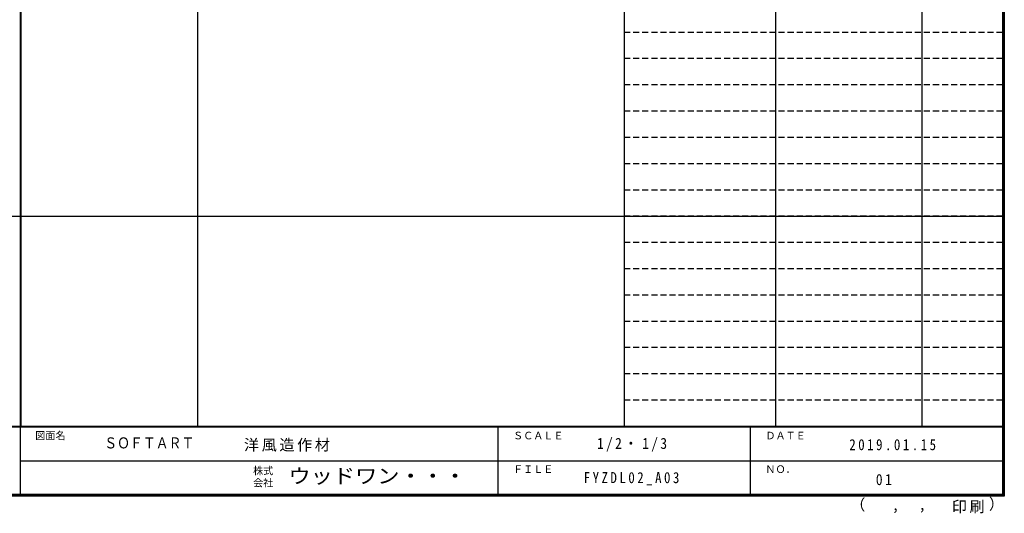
# Model space of a CAD drawing. Units: millimetres on the paper, enlarged 3 times. Extents: x -600 to 570, y -431 to 418.
# Drawn here: x -15 to 570, y -431 to -137 of the extents above; entities that cross this region are included whole.
import ezdxf
from ezdxf.enums import TextEntityAlignment as Align

# ---------------------------------------------------------------- set-up
doc = ezdxf.new("R2010")
doc.units = ezdxf.units.MM
doc.header["$LTSCALE"] = 3
doc.linetypes.add('DASHED1', pattern=[1.8, 1.2, -0.6])
doc.layers.add('F-1', color=7, linetype='DASHED1')
doc.layers.add('F-A', color=7, linetype='Continuous')
doc.styles.add('HG明朝B', font='')
doc.styles.add('ＭＳ ゴシック', font='')
doc.styles.get('HG明朝B').set_extended_font_data('HG明朝B')
doc.styles.get('ＭＳ ゴシック').set_extended_font_data('MS Gothic')

msp = doc.modelspace()

# ---------------------------------------------------------------- linework, layer by layer
at = {"layer": 'F-1', "color": 6, "linetype": 'Continuous'}
for p, q in [((-15, 417.5), (-15, -379.5)), ((-14.5, 417.505), (-14.5, -379.5)), ((569, 417.5), (569, -420.5)), ((569.5, 417.5), (569.5, -420.5)), ((570, -379), (-600, -379)), ((570, -379.5), (-600, -379.5)), ((-15, -379.5), (-15, -419.5)), ((269, -379.5), (269, -419.5)), ((419, -379.5), (419, -419.5)), ((-15, -399.5), (569, -399.501)), ((570, -419.5), (-600, -419.5)), ((570, -420), (-600, -420)), ((570, -420.5), (-600, -420.5))]:
    msp.add_line(p, q, dxfattribs=at)
at = {"layer": 'F-1', "linetype": 'Continuous'}
for p, q in [((90.5, 417.505), (90.5, -379.5)), ((344, 417.5), (344, -379)), ((434, 417.5), (434, -379.505)), ((521, 417.5), (521, -379.505)), ((-494, -254), (-14.5, -254)), ((-14.5, -254), (569, -254))]:
    msp.add_line(p, q, dxfattribs=at)
at = {"layer": 'F-1'}
for p, q in [((569, -144.625), (344, -144.625)), ((569, -160.25), (344, -160.25)), ((569, -175.875), (344, -175.875)), ((569, -191.5), (344, -191.5)), ((569, -207.125), (344, -207.125)), ((569, -222.75), (344, -222.75)), ((569, -238.375), (344, -238.375)), ((569, -254), (344, -254)), ((569, -269.625), (344, -269.625)), ((569, -285.25), (344, -285.25)), ((569, -300.875), (344, -300.875)), ((569, -316.5), (344, -316.5)), ((569, -332.125), (344, -332.125)), ((569, -347.75), (344, -347.75)), ((569, -363.375), (344, -363.375))]:
    msp.add_line(p, q, dxfattribs=at)
at = {"layer": 'F-1', "color": 6, "linetype": 'Continuous'}
msp.add_lwpolyline([(-600, 417.5), (570, 417.5), (570, -420.5)], dxfattribs=at)

# ---------------------------------------------------------------- texts
at = {"layer": 'F-A', "style": 'ＭＳ ゴシック'}
for s, height, p in [('図面名', 4.399, (-6, -388)), ('ＳＣＡＬＥ', 4.399, (278, -388)), ('ＤＡＴＥ', 4.399, (428, -388)), ('株式', 4.399, (123.5, -408.9)), ('ＦＩＬＥ', 4.399, (278, -408)), ('ＮＯ．', 4.399, (428, -408)), ('会社', 4.399, (123.5, -416.1)), ('（', 6.598, (478.403, -430.831)), ('）', 6.598, (560.84, -430.413)), (',', 6.598, (503.128, -430.831)), (',', 6.598, (519.02, -430.553))]:
    msp.add_text(s, height=height, dxfattribs=at).set_placement(p, align=Align.BOTTOM_LEFT)
at = {"layer": 'F-A'}
for s, height, style, width, p in [('ＳＯＦＴＡＲＴ', 6.598, 'HG明朝B', 0.85, (35, -394.079)), ('ウッドワン・・・', 8.798, 'ＭＳ ゴシック', 1.1, (144.5, -415.5))]:
    msp.add_text(s, height=height, dxfattribs=dict(at, style=style, width=width)).set_placement(p, align=Align.BOTTOM_LEFT)
at = {"layer": 'F-A', "char_height": 6.598, "attachment_point": 7, "style": 'ＭＳ ゴシック'}
for s, insert in [('\\T1.17;洋風造作材', (118.042, -394)), ('\\T1.33;\\W0.9;1/2・1/3', (327.875, -394)), ('\\T1.39;\\W0.85;2019.01.15', (477.875, -393.25)), ('\\T1.39;\\W0.85;FYZDL02_A03', (320, -414)), ('\\T1.36;\\W0.9;01', (493.625, -414)), ('\\T1.17;印刷', (538.815, -430.692))]:
    msp.add_mtext(s, dxfattribs=dict(at, insert=insert))

doc.saveas('drawing.dxf')
